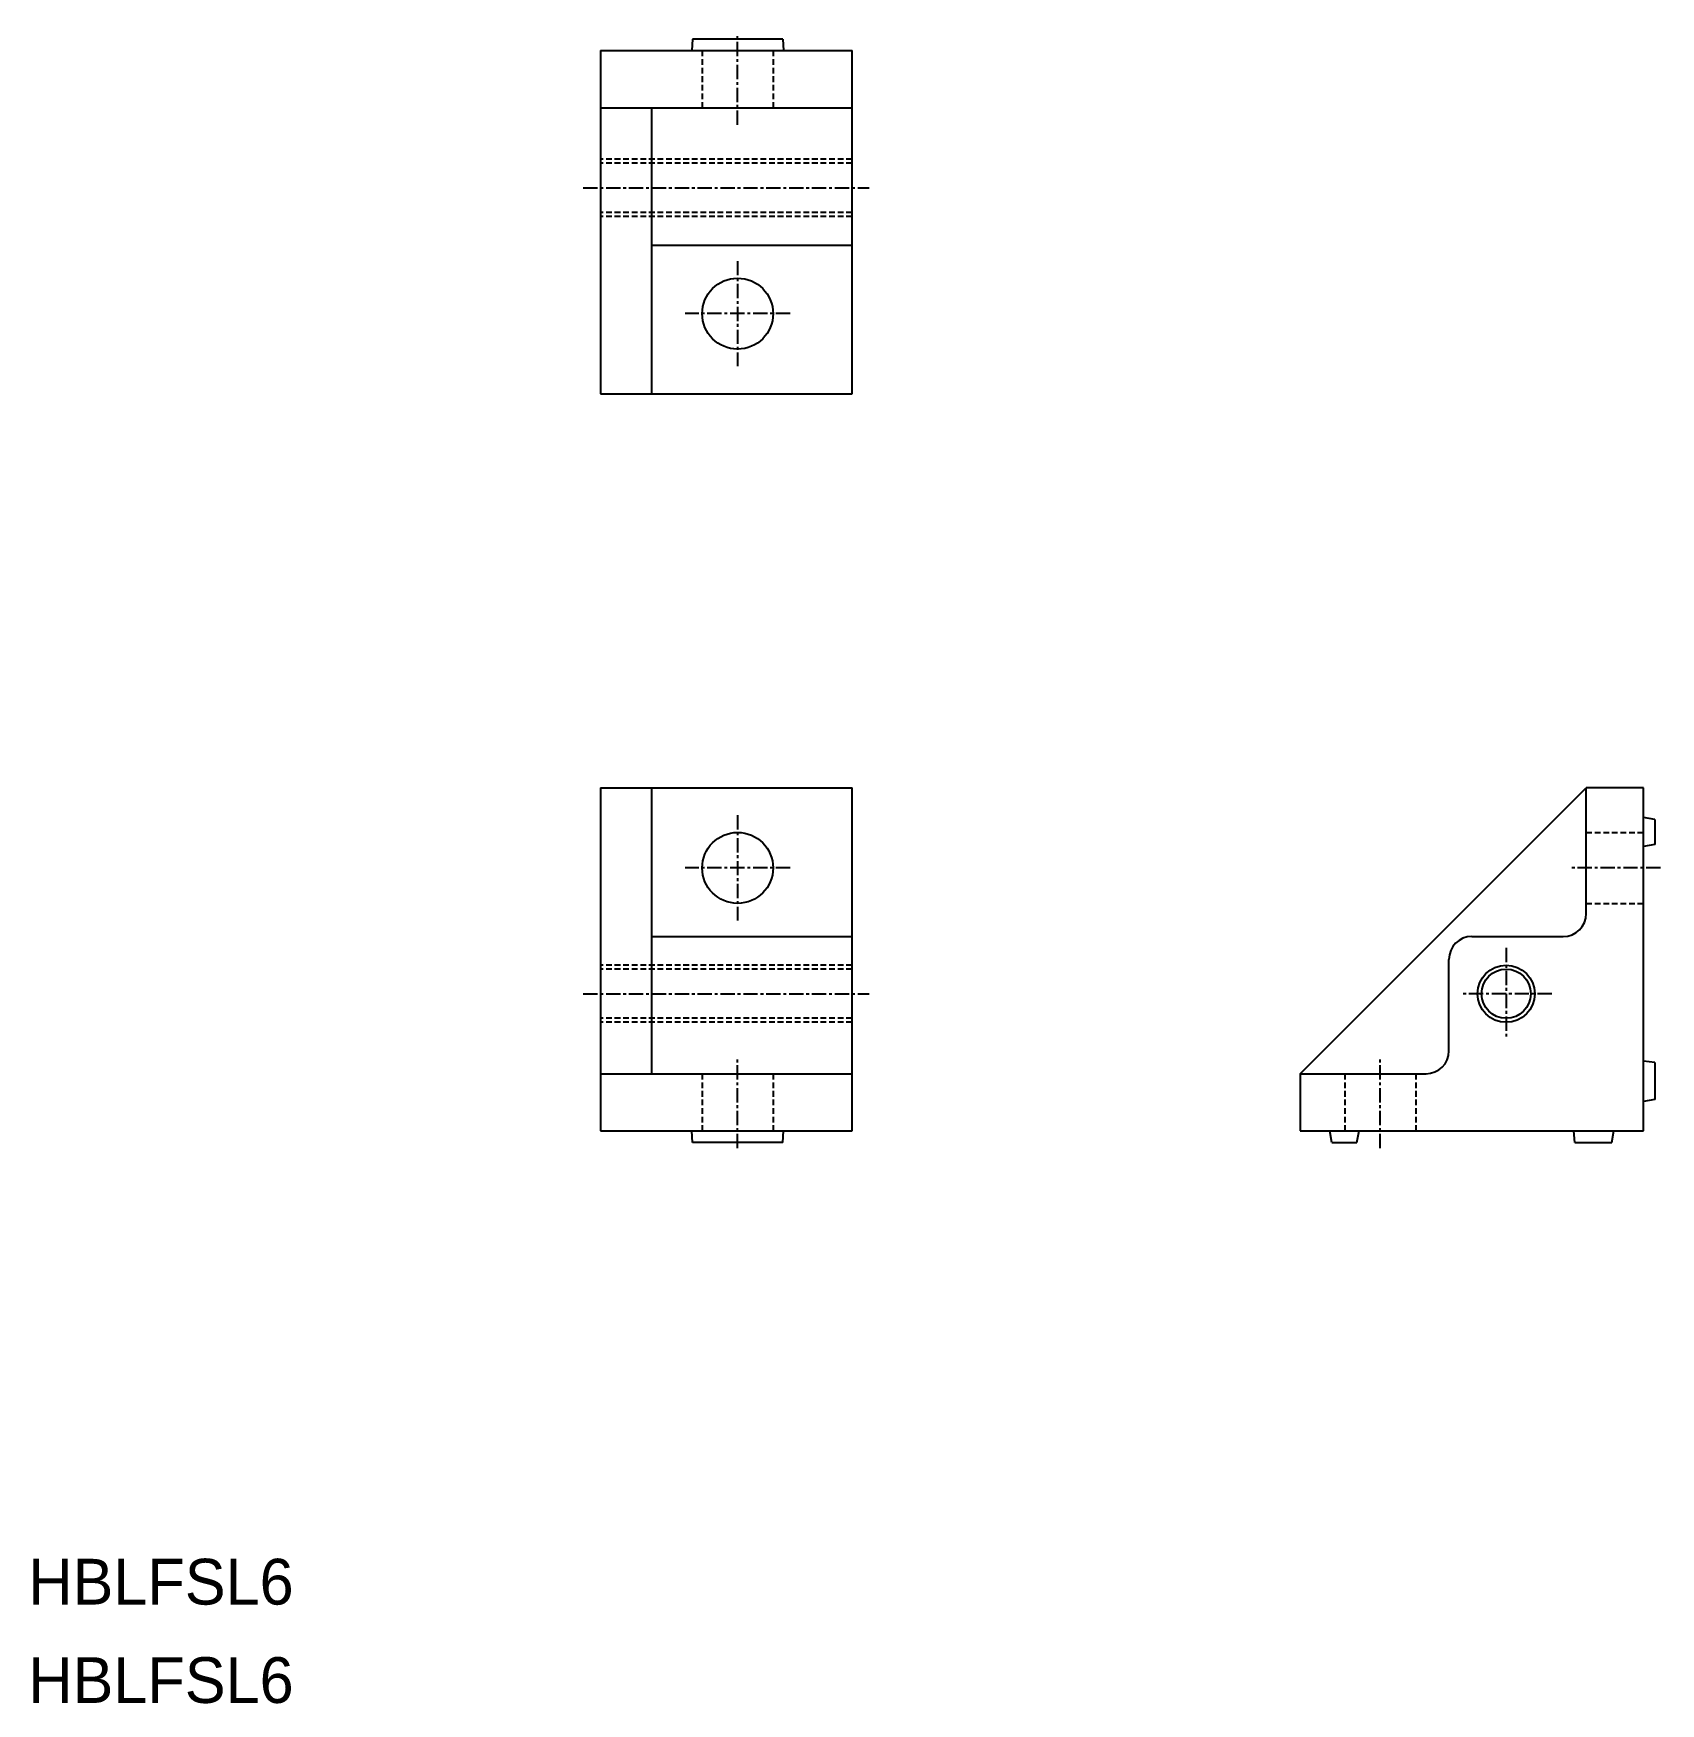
# Model space of a CAD drawing. Extents: x 0 to 143, y 0 to 146.
import ezdxf

# ---------------------------------------------------------------- set-up
doc = ezdxf.new("R2010")
doc.units = 0
doc.linetypes.add('CENTER', pattern=[2, 1.25, -0.25, 0.25, -0.25])
doc.linetypes.add('DASHED', pattern=[0.75, 0.5, -0.25])
doc.layers.get('0').update_dxf_attribs({"linetype": 'CONTINUOUS'})
doc.layers.add('CENTER', color=1, linetype='CENTER')

msp = doc.modelspace()

# ---------------------------------------------------------------- linework, layer by layer
at = {"color": 7, "linetype": 'CONTINUOUS'}
for p, q in [((58.05, 145.45), (58, 144.45)), ((65.95, 145.45), (58.05, 145.45)), ((65.95, 145.45), (66, 144.45)), ((50, 144.45), (72, 144.45)), ((50, 144.45), (50, 114.45)), ((72, 114.45), (72, 144.45)), ((50, 139.45), (54.5, 139.45)), ((54.5, 139.45), (72, 139.45)), ((54.5, 114.45), (54.5, 139.45)), ((54.5, 127.45), (72, 127.45)), ((50, 114.45), (72, 114.45)), ((50, 80), (50, 50)), ((50, 80), (72, 80)), ((54.5, 55), (54.5, 80)), ((72, 50), (72, 80)), ((111.18, 55), (136.18, 80)), ((136.18, 69), (136.18, 80)), ((141.18, 80), (136.18, 80)), ((141.18, 50), (141.18, 80)), ((142.18, 77.24), (141.18, 77.41)), ((142.18, 77.24), (142.18, 75.04)), ((142.18, 75.04), (141.18, 74.87)), ((54.5, 67), (72, 67)), ((126.18, 67), (134.18, 67)), ((124.18, 57), (124.18, 65)), ((142.18, 56), (141.18, 56.09)), ((142.18, 56), (142.18, 52.76)), ((50, 55), (54.5, 55)), ((54.5, 55), (72, 55)), ((111.18, 55), (111.18, 50)), ((111.18, 55), (122.18, 55)), ((142.18, 52.76), (141.18, 52.59)), ((50, 50), (72, 50)), ((58.05, 49), (58, 50)), ((65.95, 49), (66, 50)), ((111.18, 50), (141.18, 50)), ((113.95, 49), (113.77, 50)), ((116.14, 49), (116.32, 50)), ((135.19, 49), (135.1, 50)), ((138.42, 49), (138.6, 50)), ((65.95, 49), (58.05, 49)), ((113.95, 49), (116.14, 49)), ((135.19, 49), (138.42, 49))]:
    msp.add_line(p, q, dxfattribs=at)
at = {"color": 3, "linetype": 'DASHED'}
for p, q in [((58.9, 144.45), (58.9, 139.45)), ((65.1, 144.45), (65.1, 139.45)), ((72, 134.95), (50, 134.95)), ((72, 134.6), (50, 134.6)), ((72, 130.3), (50, 130.3)), ((72, 129.95), (50, 129.95)), ((136.18, 76.1), (141.18, 76.1)), ((136.18, 69.9), (141.18, 69.9)), ((72, 64.5), (50, 64.5)), ((72, 64.15), (50, 64.15)), ((72, 59.85), (50, 59.85)), ((72, 59.5), (50, 59.5)), ((58.9, 55), (58.9, 50)), ((65.1, 55), (65.1, 50)), ((115.08, 55), (115.08, 50)), ((121.28, 55), (121.28, 50))]:
    msp.add_line(p, q, dxfattribs=at)
at = {"color": 7, "linetype": 'CONTINUOUS'}
for centre, radius in [((62, 121.45), 3.1), ((62, 73), 3.1), ((129.18, 62), 2.15)]:
    msp.add_circle(centre, radius, dxfattribs=at)
at = {"color": 3, "linetype": 'CONTINUOUS'}
msp.add_circle((129.18, 62), 2.5, dxfattribs=at)
at = {"color": 7, "linetype": 'CONTINUOUS'}
for centre, start, end in [((134.18, 69), 270, 0), ((126.18, 65), 90, 180), ((122.18, 57), 270, 0)]:
    msp.add_arc(centre, 2, start, end, dxfattribs=at)
at = {"layer": 'CENTER', "color": 1, "linetype": 'CENTER'}
for p, q in [((62, 137.95), (62, 145.95)), ((48.5, 132.45), (73.5, 132.45)), ((62, 126.05), (62, 116.85)), ((66.6, 121.45), (57.4, 121.45)), ((62, 77.6), (62, 68.4)), ((66.6, 73), (57.4, 73)), ((142.68, 73), (134.68, 73)), ((129.18, 66), (129.18, 58)), ((48.5, 62), (73.5, 62)), ((133.18, 62), (125.18, 62)), ((62, 48.5), (62, 56.5)), ((118.18, 48.5), (118.18, 56.5))]:
    msp.add_line(p, q, dxfattribs=at)

# ---------------------------------------------------------------- texts
at = {"color": 7, "linetype": 'CONTINUOUS'}
for p in [(0, 8.6), (0, 0)]:
    msp.add_text('HBLFSL6', height=4, dxfattribs=at).set_placement(p)

doc.saveas('drawing.dxf')
